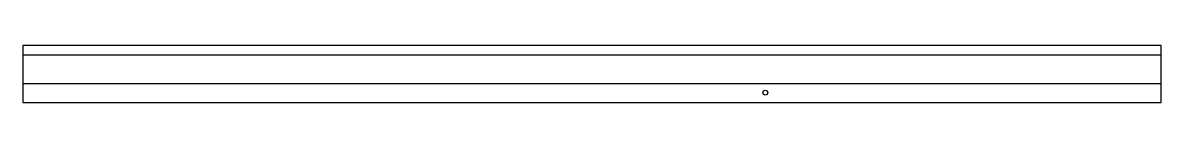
# Model space of a CAD drawing. Header units: millimetres. Extents: x 0 to 2332, y 0 to 117.
import ezdxf

# ---------------------------------------------------------------- set-up
doc = ezdxf.new("R2010")
doc.units = ezdxf.units.MM
doc.layers.add('BEND', color=1, linetype='CONTINUOUS')
doc.layers.add('CUT', color=7, linetype='CONTINUOUS')

msp = doc.modelspace()

# ---------------------------------------------------------------- linework, layer by layer
at = {"layer": 'BEND'}
for p, q in [((0, 97.3929), (2332, 97.3929)), ((0, 39.131), (2332, 39.131))]:
    msp.add_line(p, q, dxfattribs=at)
at = {"layer": 'CUT'}
msp.add_lwpolyline([(0, 0), (2332, 0), (2332, 116.5239), (0, 116.5239)], close=True, dxfattribs=at)
msp.add_circle((1521, 20), 5, dxfattribs=at)

doc.saveas('drawing.dxf')
